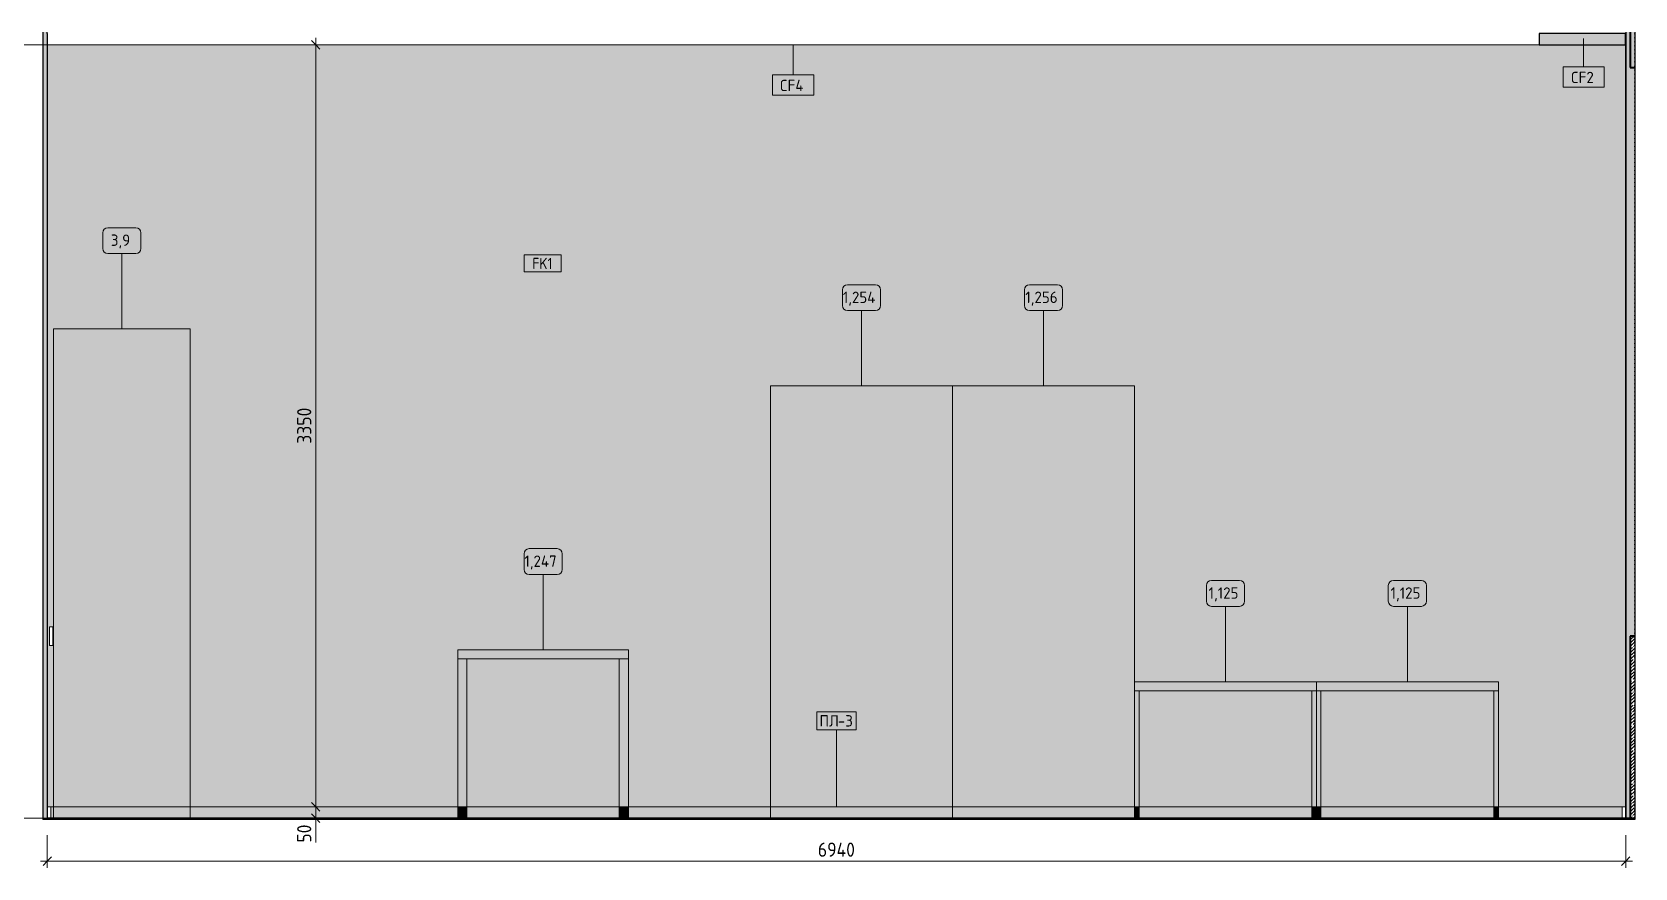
# Model space of a CAD drawing. Header units: millimetres. Extents: x 855 to 48623, y -2192 to 8255.
# Drawn here: x 34887 to 41934, y 3981 to 7656 of the extents above; entities that cross this region are included whole.
import ezdxf

# ---------------------------------------------------------------- set-up
doc = ezdxf.new("R2010")
doc.units = ezdxf.units.MM
for name, color, linetype, lineweight in [('A-ANNO-DIMS', 7, 'Continuous', 9), ('A-ANNO-DIMS-25', 7, 'Continuous', 9), ('A-CLNG', 7, 'Continuous', 9), ('A-CLNG-IDEN', 7, 'Continuous', 9), ('A-FLOR', 7, 'Continuous', 9), ('A-GENM', 7, 'Continuous', 9), ('A-GENM-IDEN', 7, 'Continuous', 9), ('A-WALL-IDEN', 7, 'Continuous', 9), ('A-WALL-PATT', 7, 'Continuous', 9), ('E-ELEC-EQPM', 7, 'Continuous', 9), ('G-ANNO-DIMS', 7, 'Continuous', 9), ('I-FURN-IDEN', 7, 'Continuous', 9), ('I-WALL', 7, 'Continuous', 9)]:
    doc.layers.add(name, color=color, linetype=linetype, lineweight=lineweight)
for name, color, linetype, lineweight, true_color in [('A-CLNG-1', 7, 'Continuous', 9, 0x787878), ('A-CLNG-FNSH-1', 7, 'Continuous', 30, 0x3c3c3c), ('A-FLOR-FNSH-1', 7, 'Continuous', 30, 0x3c3c3c), ('A-WALL-4', 7, 'Continuous', 30, 0x3c3c3c), ('A-WALL-5', 7, 'Continuous', 9, 0x787878), ('A-WALL-6', 7, 'Continuous', 40, 0x3c3c3c), ('A-WALL-FNSH-3', 7, 'Continuous', 30, 0x3c3c3c), ('I-FURN-15', 7, 'Continuous', 9, 0x949494), ('I-FURN-4', 7, 'Continuous', 9, 0xacacac), ('I-FURN-6', 7, 'Continuous', 9, 0xc0c0c0), ('I-FURN-7', 7, 'Continuous', 9, 0x9e9e9e), ('I-WALL-1', 7, 'Continuous', 9, 0x787878)]:
    doc.layers.add(name, color=color, linetype=linetype, lineweight=lineweight, true_color=true_color)
doc.layers.add('I-FURN-5', color=7, linetype='Continuous', lineweight=9, true_color=0x7f7f7f, transparency=0.7)
doc.styles.add('GOST Common_5', font='GOST_Common.ttf', dxfattribs={"height": 50})
doc.styles.add('GOST Common_6', font='GOST_Common.ttf', dxfattribs={"width": 0.9, "height": 50})
doc.styles.add('ISOCPEUR_2', font='isocpeur.ttf', dxfattribs={"width": 0.9, "height": 62.5})
doc.dimstyles.new('ISO-2_5_0_9К_БОЛЬШОЙ_1', dxfattribs={"dimscale": 304.8, "dimtxt": 62.248823, "dimasz": 0.123031, "dimexe": 0.098425, "dimexo": 0.246063, "dimgap": 0, "dimtad": 1, "dimdec": 0, "dimrnd": 10, "dimzin": 0, "dimdsep": 46, "dimtxsty": 'ISOCPEUR_2', "dimblk1": 'OBLIQUE', "dimblk2": 'OBLIQUE', "dimsah": 1, "dimcen": 0.09, "dimdle": 0.098425, "dimazin": 0, "dimtfac": 1, "dimtdec": 4, "dimtix": 1, "dimtmove": 0, "dimatfit": 3, "dimfxl": 1, "dimtvp": 1, "dimtolj": 1, "dimtzin": 0, "dimarcsym": 2})
doc.dimstyles.new('ISO-2_5_0_9К_БОЛЬШОЙ_2', dxfattribs={"dimscale": 304.8, "dimtxt": 62.248823, "dimasz": 0.123031, "dimexe": 0.098425, "dimexo": 0.246063, "dimgap": 0, "dimtad": 1, "dimdec": 0, "dimrnd": 10, "dimzin": 0, "dimdsep": 46, "dimtxsty": 'ISOCPEUR_2', "dimblk1": 'OBLIQUE', "dimblk2": 'OBLIQUE', "dimsah": 1, "dimcen": 0.09, "dimdle": 0.098425, "dimazin": 0, "dimtfac": 1, "dimtdec": 4, "dimtix": 1, "dimtmove": 1, "dimatfit": 3, "dimfxl": 1, "dimtvp": 1, "dimtolj": 1, "dimtzin": 0, "dimarcsym": 2})
pattern_1 = [(0, (42033.977, 0), (30.48, 7.62), [2.515, -20.345, 2.515, -20.345, -121.92]), (0, (42033.977, 0), (30.48, 7.62), [-45.72, 2.515, -43.205, 2.515, -20.345, -53.34]), (0, (42033.977, 0), (30.48, 7.62), [-114.3, 2.515, -12.725, 2.515, -35.585]), (120, (42045.407, 3.81), (-21.8391136, 22.5864543), [2.515, -20.345, 2.515, -20.345, -121.92]), (120, (42045.407, 3.81), (-21.8391136, 22.5864543), [-45.72, 2.515, -43.205, 2.515, -20.345, -53.34]), (120, (42045.407, 3.81), (-21.8391136, 22.5864543), [-114.3, 2.515, -12.725, 2.515, -35.585]), (240, (42049.217, 19.05), (-8.6408864, -30.2064543), [2.515, -20.345, 2.515, -20.345, -121.92]), (240, (42049.217, 19.05), (-8.6408864, -30.2064543), [-45.72, 2.515, -43.205, 2.515, -20.345, -53.34]), (240, (42049.217, 19.05), (-8.6408864, -30.2064543), [-114.3, 2.515, -12.725, 2.515, -35.585])]

# ---------------------------------------------------------------- blocks, each defined once
blk = doc.blocks.new('Стол базовый прямоугольный - 1_247-26230898-Развертка 2_03-1')
at = {"layer": 'I-FURN-5'}
for points in [[(-4525, 4900), (-4525, 4940), (-5275, 4940), (-5275, 4900), (-4565, 4900)], [(-5235, 4250), (-5235, 4900), (-5275, 4900), (-5275, 4250)], [(-4565, 4250), (-4525, 4250), (-4525, 4900), (-4565, 4900), (-4565, 4484)], [(-5275, 4200), (-5235, 4200), (-5235, 4250), (-5275, 4250)], [(-4525, 4200), (-4525, 4250), (-4565, 4250), (-4565, 4200)]]:
    blk.add_hatch(color=256, dxfattribs=at).paths.add_polyline_path(points)
at = {"layer": 'I-FURN-15'}
for p, q in [((-5275, 4900), (-5235, 4900)), ((-5235, 4900), (-5275, 4900)), ((-4565, 4900), (-4525, 4900)), ((-4525, 4900), (-4565, 4900))]:
    blk.add_line(p, q, dxfattribs=at)
at = {"layer": 'I-FURN-4'}
for p, q in [((-4525, 4940), (-5275, 4940)), ((-5275, 4940), (-5275, 4900)), ((-4525, 4940), (-4525, 4900)), ((-5275, 4200), (-5275, 4900)), ((-5275, 4200), (-5275, 4900)), ((-5235, 4900), (-4565, 4900)), ((-5235, 4900), (-5235, 4200)), ((-5235, 4900), (-5235, 4200)), ((-4565, 4900), (-4565, 4200)), ((-4565, 4900), (-4565, 4200)), ((-4525, 4200), (-4525, 4900)), ((-4525, 4200), (-4525, 4900)), ((-5275, 4200), (-5235, 4200)), ((-4565, 4200), (-4525, 4200))]:
    blk.add_line(p, q, dxfattribs=at)
at = {"layer": 'I-FURN-6'}
for p, q in [((-5275, 4940), (-4525, 4940)), ((-5275, 4900), (-5275, 4940)), ((-4525, 4940), (-4525, 4900)), ((-4525, 4900), (-5275, 4900)), ((-5275, 4900), (-5235, 4900)), ((-5275, 4900), (-5275, 4200)), ((-5235, 4900), (-5235, 4200)), ((-4565, 4900), (-4525, 4900)), ((-4565, 4900), (-4565, 4200)), ((-4525, 4900), (-4525, 4200)), ((-5235, 4200), (-5275, 4200)), ((-4525, 4200), (-4565, 4200))]:
    blk.add_line(p, q, dxfattribs=at)
at = {"layer": 'I-FURN-7'}
for p, q in [((-5275, 4900), (-5235, 4900)), ((-5235, 4900), (-5275, 4900)), ((-5275, 4900), (-5275, 4250)), ((-5235, 4900), (-5235, 4250)), ((-4565, 4900), (-4525, 4900)), ((-4525, 4900), (-4565, 4900)), ((-4565, 4900), (-4565, 4250)), ((-4525, 4900), (-4525, 4250))]:
    blk.add_line(p, q, dxfattribs=at)
blk = doc.blocks.new('Стол базовый прямоугольный - 1_125-26230902-Развертка 2_03-1')
at = {"layer": 'I-FURN-5'}
for points in [[(-2300, 4760), (-1500, 4760), (-1500, 4800), (-2300, 4800)], [(-2287.2, 4250), (-2280, 4250), (-2280, 4760), (-2300, 4760), (-2300, 4250)], [(-1520, 4250), (-1500, 4250), (-1500, 4760), (-1520, 4760), (-1520, 4303.1)], [(-2287.2, 4200), (-2280, 4200), (-2280, 4250), (-2300, 4250), (-2300, 4200)], [(-1500, 4200), (-1500, 4250), (-1520, 4250), (-1520, 4200)]]:
    blk.add_hatch(color=256, dxfattribs=at).paths.add_polyline_path(points)
at = {"layer": 'I-FURN-4'}
for p, q in [((-2300, 4760), (-2300, 4200)), ((-2280, 4760), (-2280, 4200)), ((-2280, 4760), (-2280, 4200)), ((-1520, 4760), (-1520, 4200)), ((-1520, 4760), (-1520, 4200))]:
    blk.add_line(p, q, dxfattribs=at)
at = {"layer": 'I-FURN-6'}
for p, q in [((-2300, 4800), (-1500, 4800)), ((-2300, 4800), (-2300, 4760)), ((-1500, 4760), (-1500, 4800)), ((-1500, 4760), (-2300, 4760)), ((-2300, 4760), (-2280, 4760)), ((-2300, 4760), (-2300, 4200)), ((-2280, 4200), (-2280, 4760)), ((-1520, 4760), (-1500, 4760)), ((-1520, 4200), (-1520, 4760)), ((-1500, 4760), (-1500, 4200))]:
    blk.add_line(p, q, dxfattribs=at)
at = {"layer": 'I-FURN-7'}
for p, q in [((-2280, 4760), (-2300, 4760)), ((-2300, 4760), (-2280, 4760)), ((-2300, 4760), (-2300, 4200)), ((-1500, 4760), (-1520, 4760)), ((-1520, 4760), (-1500, 4760)), ((-1500, 4760), (-1500, 4200)), ((-1500, 4760), (-1500, 4200)), ((-2287.2, 4200), (-2300, 4200))]:
    blk.add_line(p, q, dxfattribs=at)
blk = doc.blocks.new('Стол базовый прямоугольный - 1_125-V22-Развертка 2_03-1')
at = {"layer": 'I-FURN-5'}
for points in [[(-1193.4, 4760), (-700, 4760), (-700, 4800), (-1500, 4800), (-1500, 4760), (-1412.1, 4760)], [(-1480, 4250), (-1480, 4760), (-1500, 4760), (-1500, 4250)], [(-720, 4250), (-700, 4250), (-700, 4760), (-720, 4760), (-720, 4627.5)], [(-1500, 4200), (-1480, 4200), (-1480, 4250), (-1500, 4250)], [(-720, 4200), (-700, 4200), (-700, 4250), (-720, 4250)]]:
    blk.add_hatch(color=256, dxfattribs=at).paths.add_polyline_path(points)
at = {"layer": 'I-FURN-4'}
for p, q in [((-1480, 4760), (-1480, 4200)), ((-1480, 4760), (-1480, 4200)), ((-720, 4760), (-720, 4200)), ((-720, 4760), (-720, 4200)), ((-700, 4760), (-700, 4200)), ((-700, 4760), (-700, 4200))]:
    blk.add_line(p, q, dxfattribs=at)
at = {"layer": 'I-FURN-6'}
for p, q in [((-1500, 4800), (-700, 4800)), ((-1500, 4800), (-1500, 4760)), ((-700, 4760), (-700, 4800)), ((-700, 4760), (-1500, 4760)), ((-1500, 4760), (-1480, 4760)), ((-1500, 4760), (-1500, 4200)), ((-1480, 4200), (-1480, 4760)), ((-720, 4760), (-700, 4760)), ((-720, 4200), (-720, 4760)), ((-700, 4760), (-700, 4200))]:
    blk.add_line(p, q, dxfattribs=at)
at = {"layer": 'I-FURN-7'}
for p, q in [((-1480, 4760), (-1500, 4760)), ((-1500, 4760), (-1480, 4760)), ((-1500, 4760), (-1500, 4200)), ((-1500, 4760), (-1500, 4200)), ((-700, 4760), (-720, 4760)), ((-720, 4760), (-700, 4760))]:
    blk.add_line(p, q, dxfattribs=at)
blk = doc.blocks.new('Шкаф параметрический - 1_256-26230905-Развертка 2_03-1')
at = {"layer": 'I-FURN-5'}
for points in [[(-2724.7, 4250), (-2300, 4250), (-2300, 6100), (-3100, 6100), (-3100, 4250)], [(-2724.7, 4200), (-2300, 4200), (-2300, 4250), (-3100, 4250), (-3100, 4200)]]:
    blk.add_hatch(color=256, dxfattribs=at).paths.add_polyline_path(points)
at = {"layer": 'I-FURN-4'}
for p, q in [((-3100, 6100), (-2301.8, 6100)), ((-3098.2, 6100), (-2300, 6100)), ((-2300, 4200), (-2300, 4800))]:
    blk.add_line(p, q, dxfattribs=at)
at = {"layer": 'I-FURN-6'}
for p, q in [((-3100, 6100), (-2300, 6100)), ((-3100, 6100), (-3100, 4200)), ((-2300, 4800), (-2300, 6100))]:
    blk.add_line(p, q, dxfattribs=at)
blk = doc.blocks.new('Шкаф параметрический - 1_254-26230907-Развертка 2_03-1')
at = {"layer": 'I-FURN-5'}
for points in [[(-3900, 4250), (-3100, 4250), (-3100, 6100), (-3900, 6100), (-3900, 4411.2)], [(-3900, 4200), (-3100, 4200), (-3100, 4250), (-3900, 4250)]]:
    blk.add_hatch(color=256, dxfattribs=at).paths.add_polyline_path(points)
at = {"layer": 'I-FURN-4'}
for p, q in [((-3900, 6100), (-3101.8, 6100)), ((-3898.2, 6100), (-3100, 6100))]:
    blk.add_line(p, q, dxfattribs=at)
at = {"layer": 'I-FURN-6'}
for p, q in [((-3900, 6100), (-3100, 6100)), ((-3900, 6100), (-3900, 4200)), ((-3100, 4200), (-3100, 6100))]:
    blk.add_line(p, q, dxfattribs=at)
blk = doc.blocks.new('Холодильник встроенный 1180 мм - 3_9-25480617-Развертка 2_03-1')
at = {"layer": 'I-FURN-5'}
for points in [[(-6553.2, 4250), (-6452.3, 4250), (-6452.3, 6351), (-7052.3, 6351), (-7052.3, 4250), (-6580.2, 4250)], [(-6553.2, 4200), (-6452.3, 4200), (-6452.3, 4250), (-7052.3, 4250), (-7052.3, 4200), (-6662.6, 4200)]]:
    blk.add_hatch(color=256, dxfattribs=at).paths.add_polyline_path(points)
at = {"layer": 'I-FURN-4'}
for p, q in [((-6452.3, 6351), (-7052.3, 6351)), ((-7052.3, 6351), (-7052.3, 4200)), ((-6452.3, 4200), (-6452.3, 6351))]:
    blk.add_line(p, q, dxfattribs=at)
at = {"layer": 'I-FURN-6'}
for p, q in [((-7052.3, 6351), (-6452.3, 6351)), ((-7052.3, 4200), (-7052.3, 6351)), ((-6452.3, 4200), (-6452.3, 6351)), ((-6452.3, 4200), (-7052.3, 4200))]:
    blk.add_line(p, q, dxfattribs=at)
at = {"layer": 'I-FURN-7'}
blk.add_line((-7052.3, 4200), (-6452.3, 4200), dxfattribs=at)
blk = doc.blocks.new('Плинтус - Плинтус темный _ст_школа_-32862063-Развертка 2_03-1')
at = {"layer": 'A-GENM'}
h = blk.add_hatch(color=256, dxfattribs=at)
h.paths.add_polyline_path([(-208.9, 4200), (-156, 4200), (-156, 4250), (-700, 4250), (-700, 4200), (-318.3, 4200)])
h.paths.add_polyline_path([(-7052.3, 4200), (-7052.3, 4250), (-7064, 4250), (-7064, 4200)])
h.paths.add_polyline_path([(-6452.3, 4200), (-5275, 4200), (-5275, 4250), (-6452.3, 4250)])
h.paths.add_polyline_path([(-720, 4200), (-720, 4250), (-1480, 4250), (-1480, 4200), (-974.6, 4200)])
h.paths.add_polyline_path([(-1520, 4200), (-1520, 4250), (-2280, 4250), (-2280, 4200), (-1521.5, 4200)])
h.paths.add_polyline_path([(-5235, 4200), (-4565, 4200), (-4565, 4250), (-5235, 4250)])
h.paths.add_polyline_path([(-4525, 4200), (-3900, 4200), (-3900, 4250), (-4525, 4250)])
for p, q in [((-7064, 4250), (-7052.3, 4250)), ((-7052.3, 4250), (-6452.3, 4250)), ((-6452.3, 4250), (-5275, 4250)), ((-5275, 4250), (-5235, 4250)), ((-5235, 4250), (-4565, 4250)), ((-4565, 4250), (-4525, 4250)), ((-4525, 4250), (-3900, 4250)), ((-3900, 4250), (-2300, 4250)), ((-2300, 4250), (-2280, 4250)), ((-2280, 4250), (-1520, 4250)), ((-1520, 4250), (-1480, 4250)), ((-1480, 4250), (-720, 4250)), ((-720, 4250), (-700, 4250)), ((-700, 4250), (-156, 4250)), ((-7052.3, 4200), (-7064, 4200)), ((-6452.3, 4200), (-7052.3, 4200)), ((-6443.8, 4200), (-6452.3, 4200)), ((-3900, 4200), (-3928, 4200)), ((-2300, 4200), (-3900, 4200)), ((-2287.2, 4200), (-2300, 4200))]:
    blk.add_line(p, q, dxfattribs=at)
blk = doc.blocks.new('Плинтус - Плинтус темный _ст_школа_-32862105-Развертка 2_03-1')
at = {"layer": 'A-GENM'}
for p, q in [((-141, 4250), (-156, 4250)), ((-156, 4250), (-156, 4200)), ((-141, 4200), (-141, 4250)), ((-156, 4200), (-141, 4200))]:
    blk.add_line(p, q, dxfattribs=at)
blk = doc.blocks.new('Рамки - Рамка х2-25282439-Развертка 2_03-1')
at = {"layer": 'E-ELEC-EQPM'}
for p, q in [((-7070, 4959), (-7070, 5041)), ((-7070, 5041), (-7055, 5041)), ((-7055, 4959), (-7055, 5041)), ((-7070, 4959), (-7055, 4959))]:
    blk.add_line(p, q, dxfattribs=at)
blk = doc.blocks.new('Плинтус - Плинтус темный _ст_школа_-33253909-Развертка 2_03-1')
at = {"layer": 'A-GENM'}
for p, q in [((-7064, 4250), (-7079, 4250)), ((-7079, 4250), (-7079, 4200)), ((-7064, 4200), (-7064, 4250)), ((-7079, 4200), (-7064, 4200))]:
    blk.add_line(p, q, dxfattribs=at)
blk = doc.blocks.new('DIMBLOCK26-Развертка 2_03-1')
at = {"layer": 'A-ANNO-DIMS-25'}
for p, q in [((34954, 4125), (34954, 3981.3)), ((34954, 4011.3), (34954, 4120)), ((41894, 4125), (41894, 3981.3)), ((41894, 4011.3), (41894, 4120)), ((34924, 4011.3), (41924, 4011.3))]:
    blk.add_line(p, q, dxfattribs=at)
at = {"layer": 'A-ANNO-DIMS-25', "lineweight": 20}
for p, q in [((34954, 4011.3), (34972.7, 4030)), ((41894, 4011.3), (41912.7, 4030)), ((34954, 4011.3), (34935.2, 3992.5)), ((41894, 4011.3), (41875.2, 3992.5))]:
    blk.add_line(p, q, dxfattribs=at)
at = {"layer": 'A-ANNO-DIMS-25', "color": 0, "insert": (38342, 4092.9), "char_height": 62.5, "width": 196.802, "attachment_point": 1, "line_spacing_factor": 1.149209, "style": 'ISOCPEUR_2'}
blk.add_mtext('6940', dxfattribs=at)
blk = doc.blocks.new('_Oblique')
at = {"color": 0, "linetype": 'ByBlock', "lineweight": -2}
blk.add_line((-0.5, -0.5), (0.5, 0.5), dxfattribs=at)
blk = doc.blocks.new('DIMBLOCK27-Развертка 2_03-1')
at = {"layer": 'A-ANNO-DIMS-25', "lineweight": 20}
for p, q in [((36134, 7600), (36115.2, 7618.8)), ((36134, 7600), (36152.7, 7581.2)), ((36134, 4250), (36115.2, 4268.7)), ((36134, 4250), (36152.7, 4231.2))]:
    blk.add_line(p, q, dxfattribs=at)
at = {"layer": 'A-ANNO-DIMS-25'}
for p, q in [((36134, 7630), (36134, 4250)), ((36085.5, 7600), (36164, 7600)), ((36134, 7600), (36085.5, 7600)), ((36085.5, 4250), (36164, 4250)), ((36134, 4250), (36085.5, 4250))]:
    blk.add_line(p, q, dxfattribs=at)
at = {"layer": 'A-ANNO-DIMS-25', "color": 0, "insert": (36052.3, 5846), "char_height": 62.5, "width": 189.619, "attachment_point": 1, "rotation": 90, "line_spacing_factor": 1.149209, "style": 'ISOCPEUR_2'}
blk.add_mtext('3350', dxfattribs=at)
blk = doc.blocks.new('DIMBLOCK28-Развертка 2_03-1')
at = {"layer": 'A-ANNO-DIMS-25'}
for p, q in [((36085.5, 4250), (36164, 4250)), ((36134, 4250), (36085.5, 4250)), ((36134, 4250), (36134, 4170)), ((36085.5, 4200), (36164, 4200)), ((36134, 4200), (36085.5, 4200)), ((36134, 4196.5), (36134, 4225)), ((36134, 4092.5), (36134, 4196.5))]:
    blk.add_line(p, q, dxfattribs=at)
at = {"layer": 'A-ANNO-DIMS-25', "lineweight": 20}
for p, q in [((36134, 4250), (36115.2, 4268.7)), ((36134, 4250), (36152.7, 4231.2)), ((36134, 4200), (36115.2, 4218.8)), ((36134, 4200), (36152.7, 4181.2))]:
    blk.add_line(p, q, dxfattribs=at)
at = {"layer": 'A-ANNO-DIMS-25', "color": 0, "insert": (36052.3, 4092.5), "char_height": 62.5, "width": 94.81, "attachment_point": 1, "rotation": 90, "line_spacing_factor": 1.149209, "style": 'ISOCPEUR_2'}
blk.add_mtext('50', dxfattribs=at)
blk = doc.blocks.new('Mark Reiling - Mark Reiling-26174330-Развертка 2_03-1')
at = {"layer": 'A-GENM-IDEN'}
for p, q in [((-3696.7, 4667.8), (-3696.7, 4589)), ((-3696.7, 4667.8), (-3523.3, 4667.8)), ((-3523.3, 4667.8), (-3696.7, 4667.8)), ((-3696.7, 4667.8), (-3696.7, 4589)), ((-3523.3, 4589), (-3523.3, 4667.8)), ((-3523.3, 4589), (-3523.3, 4667.8)), ((-3696.7, 4589), (-3523.3, 4589)), ((-3696.7, 4589), (-3523.3, 4589))]:
    blk.add_line(p, q, dxfattribs=at)
blk = doc.blocks.new('М_потолков - Марка_ Имя типа-25382930-Развертка 2_03-1')
at = {"layer": 'A-CLNG-IDEN'}
for p, q in [((-3709.9, 7468.1), (-3891.1, 7468.1)), ((-3891.1, 7468.1), (-3891.1, 7378.6)), ((-3709.9, 7378.6), (-3709.9, 7468.1)), ((-3891.1, 7378.6), (-3709.9, 7378.6))]:
    blk.add_line(p, q, dxfattribs=at)
blk = doc.blocks.new('М_стена_0001 - Типоразмер_без рамки-25382661-Развертка 2_03-1')
at = {"layer": 'A-WALL-IDEN'}
for p, q in [((-4820.6, 6676.9), (-4983.9, 6676.9)), ((-4983.9, 6676.9), (-4983.9, 6601.9)), ((-4820.6, 6601.9), (-4820.6, 6676.9)), ((-4983.9, 6601.9), (-4820.6, 6601.9))]:
    blk.add_line(p, q, dxfattribs=at)
blk = doc.blocks.new('Марка_Мебель - В прямоуг_Balcon_Марка-25523697-Развертка 2_03-1')
at = {"layer": 'I-FURN-IDEN'}
for p, q in [((-6836.1, 6773.3), (-6836.1, 6704.3)), ((-6813.6, 6795.8), (-6690.9, 6795.8)), ((-6668.4, 6773.3), (-6668.4, 6704.5)), ((-6813.8, 6682), (-6690.9, 6682))]:
    blk.add_line(p, q, dxfattribs=at)
for centre, radius, start, end in [((-6813.6, 6773.3), 22.5, 90, 180), ((-6690.9, 6773.3), 22.5, 0, 90), ((-6813.8, 6704.3), 22.3, 180, 270), ((-6690.9, 6704.5), 22.5, 270, 0)]:
    blk.add_arc(centre, radius, start, end, dxfattribs=at)

msp = doc.modelspace()

# ---------------------------------------------------------------- hatches: boundary and pattern name
at = {"layer": 'A-CLNG-1'}
msp.add_hatch(color=256, dxfattribs=at).paths.add_polyline_path([(41513, 7600), (41893, 7600), (41893, 7650), (41513, 7650)])
at = {"layer": 'A-WALL-5'}
h = msp.add_hatch(dxfattribs=at)
h.set_pattern_fill('FP_16', color=256, style=0, pattern_type=2)
h.set_pattern_definition([(135, (42033.977, 0), (-8.838835, -8.838835), [])])
h.paths.add_polyline_path([(41934.5, 4194.9), (41934.5, 7655.7), (41934, 7655.7), (41934, 4194.9)])
at = {"layer": 'A-WALL-PATT'}
h = msp.add_hatch(color=256, dxfattribs=at)
h.paths.add_polyline_path([(41893, 4250), (41893, 7600), (34955, 7600), (34955, 4250), (34981.7, 4250), (34981.7, 6351), (35581.7, 6351), (35581.7, 4250), (36759, 4250), (36759, 4940), (37509, 4940), (37509, 4250), (38134, 4250), (38134, 6100), (39734, 6100), (39734, 4800), (41334, 4800), (41334, 4250), (41878, 4250)])
h.paths.add_polyline_path([(36799, 4250), (37469, 4250), (37469, 4900), (36799, 4900), (36799, 4406.2)])
h.paths.add_polyline_path([(39754, 4250), (40514, 4250), (40514, 4760), (39754, 4760), (39754, 4627.5)])
h.paths.add_polyline_path([(40554, 4250), (41314, 4250), (41314, 4760), (40554, 4760), (40554, 4303.1)])
h.paths.add_polyline_path([(34964, 4959), (34964, 5041), (34979, 5041), (34979, 4959)])
at = {"layer": 'I-WALL-1'}
h = msp.add_hatch(dxfattribs=at)
h.set_pattern_fill('FP_18', color=256, style=0, pattern_type=2)
h.set_pattern_definition(pattern_1)
h.paths.add_polyline_path([(34934, 4200), (34954, 4200), (34954, 7655.7), (34934, 7655.7), (34934, 4249)])
h = msp.add_hatch(dxfattribs=at)
h.set_pattern_fill('FP_18', color=256, style=0, pattern_type=2)
h.set_pattern_definition(pattern_1)
h.paths.add_polyline_path([(41894, 4195), (41914, 4195), (41914, 5000), (41934, 5000), (41934, 7655.7), (41894, 7655.7), (41894, 4200)])
h = msp.add_hatch(dxfattribs=at)
h.set_pattern_fill('FP_17', color=256, style=0, pattern_type=2)
h.set_pattern_definition([(45, (42033.977, 0), (-14.25598, 14.25598), []), (45, (42048.233, 0), (-14.25598, 14.25598), [25.202, -5.04, 0.8382, -4.202])])
h.paths.add_polyline_path([(41914, 4195), (41934, 4195), (41934, 5000), (41914, 5000), (41914, 4200)])

# ---------------------------------------------------------------- linework, layer by layer
at = {"layer": 'A-CLNG'}
msp.add_line((41513, 7600), (34954, 7600), dxfattribs=at)
at = {"layer": 'A-CLNG-FNSH-1'}
for p, q in [((41893, 7650), (41513, 7650)), ((41513, 7650), (41513, 7600)), ((41893, 7600), (41893, 7650)), ((41513, 7600), (41893, 7600))]:
    msp.add_line(p, q, dxfattribs=at)
at = {"layer": 'A-CLNG-IDEN'}
for p, q in [((41708.9, 7627.5), (41708.9, 7503.3)), ((38233.5, 7600), (38233.5, 7468.1))]:
    msp.add_line(p, q, dxfattribs=at)
at = {"layer": 'A-FLOR'}
for p, q in [((41934, 4195), (34933.9, 4195)), ((41934, 4194.9), (41934, 4195))]:
    msp.add_line(p, q, dxfattribs=at)
at = {"layer": 'A-FLOR-FNSH-1'}
for p, q in [((34934, 4200), (34934, 4195)), ((34934, 4195), (41934, 4195)), ((41934, 4200), (34954, 4200))]:
    msp.add_line(p, q, dxfattribs=at)
at = {"layer": 'A-GENM-IDEN'}
msp.add_line((38424, 4250), (38424, 4588), dxfattribs=at)
at = {"layer": 'A-WALL-4'}
for p, q in [((34934, 7655.7), (34934, 4200)), ((34954, 7650), (34954, 7655.7)), ((41894, 7655.7), (41894, 4194.9)), ((41934, 7655.7), (41934, 4194.9)), ((34934, 4200), (34954, 4200))]:
    msp.add_line(p, q, dxfattribs=at)
at = {"layer": 'A-WALL-6'}
for p, q in [((41914, 7655.7), (41914, 7500)), ((41914, 7500), (41934.5, 7500)), ((41934.5, 5000), (41914, 5000)), ((41914, 5000), (41914, 4194.9))]:
    msp.add_line(p, q, dxfattribs=at)
at = {"layer": 'A-WALL-FNSH-3'}
for p, q in [((34954, 7650), (34954, 4200)), ((34955, 7650), (34954, 7650)), ((34955, 4200), (34955, 7650)), ((41894, 7600), (41893, 7600)), ((41893, 7600), (41893, 4200))]:
    msp.add_line(p, q, dxfattribs=at)
at = {"layer": 'G-ANNO-DIMS'}
for p, q in [((35042.3, 7600), (34761.9, 7600)), ((35118, 4200), (34779.4, 4200))]:
    msp.add_line(p, q, dxfattribs=at)
at = {"layer": 'I-FURN-IDEN'}
for p, q in [((35281.7, 6351), (35281.7, 6682)), ((38534, 6100), (38534, 6431)), ((39334, 6100), (39334, 6431)), ((37134, 4940), (37134, 5271)), ((40134, 4800), (40134, 5131)), ((40934, 4800), (40934, 5131))]:
    msp.add_line(p, q, dxfattribs=at)
at = {"layer": 'I-WALL'}
msp.add_line((34934, 4194.9), (34934, 4195), dxfattribs=at)

# ---------------------------------------------------------------- block references
at = {"layer": 'A-CLNG-IDEN'}
for p in [(45509.4, 35.3), (42034, 0)]:
    msp.add_blockref('М_потолков - Марка_ Имя типа-25382930-Развертка 2_03-1', p, dxfattribs=at)
at = {"layer": 'A-GENM'}
for name in ['Плинтус - Плинтус темный _ст_школа_-33253909-Развертка 2_03-1', 'Плинтус - Плинтус темный _ст_школа_-32862063-Развертка 2_03-1', 'Плинтус - Плинтус темный _ст_школа_-32862105-Развертка 2_03-1']:
    msp.add_blockref(name, (42034, 0), dxfattribs=at)
at = {"layer": 'A-GENM-IDEN'}
msp.add_blockref('Mark Reiling - Mark Reiling-26174330-Развертка 2_03-1', (42034, 0), dxfattribs=at)
at = {"layer": 'A-WALL-IDEN'}
msp.add_blockref('М_стена_0001 - Типоразмер_без рамки-25382661-Развертка 2_03-1', (42034, 0), dxfattribs=at)
at = {"layer": 'E-ELEC-EQPM'}
msp.add_blockref('Рамки - Рамка х2-25282439-Развертка 2_03-1', (42034, 0), dxfattribs=at)
at = {"layer": 'I-FURN-4'}
for name in ['Холодильник встроенный 1180 мм - 3_9-25480617-Развертка 2_03-1', 'Стол базовый прямоугольный - 1_247-26230898-Развертка 2_03-1', 'Стол базовый прямоугольный - 1_125-26230902-Развертка 2_03-1', 'Стол базовый прямоугольный - 1_125-V22-Развертка 2_03-1']:
    msp.add_blockref(name, (42034, 0), dxfattribs=at)
at = {"layer": 'I-FURN-6'}
for name in ['Шкаф параметрический - 1_254-26230907-Развертка 2_03-1', 'Шкаф параметрический - 1_256-26230905-Развертка 2_03-1']:
    msp.add_blockref(name, (42034, 0), dxfattribs=at)
at = {"layer": 'I-FURN-IDEN'}
for p in [(42034, 0), (45286.2, -251), (46086.2, -251), (43886.2, -1411), (46886.2, -1551), (47686.2, -1551)]:
    msp.add_blockref('Марка_Мебель - В прямоуг_Balcon_Марка-25523697-Развертка 2_03-1', p, dxfattribs=at)

# ---------------------------------------------------------------- texts
at = {"layer": 'A-CLNG-IDEN', "char_height": 50, "attachment_point": 1, "style": 'GOST Common_5'}
for s, insert, width in [('CF2', (41652.5, 7481.1), 132.278), ('CF4', (38174.5, 7445.9), 138.291)]:
    msp.add_mtext(s, dxfattribs=dict(at, insert=insert, width=width))
at = {"layer": 'A-GENM-IDEN', "char_height": 50, "attachment_point": 1, "style": 'GOST Common_5'}
for s, insert, width in [('ПЛ', (38348.8, 4652.8), 98.207), ('-3', (38429.9, 4652.8), 86.181)]:
    msp.add_mtext(s, dxfattribs=dict(at, insert=insert, width=width))
at = {"layer": 'A-WALL-IDEN', "insert": (37086.9, 6663.3), "char_height": 50, "width": 111.835, "attachment_point": 1, "style": 'GOST Common_6'}
msp.add_mtext('FK1', dxfattribs=at)
at = {"layer": 'I-FURN-IDEN', "char_height": 50, "attachment_point": 1, "style": 'GOST Common_5'}
for s, insert, width in [('3,9', (35233.3, 6765.7), 108.228), ('1,254', (38451.7, 6514.7), 190.401), ('1,256', (39254.2, 6514.7), 184.388), ('1,247', (37051.7, 5354.7), 190.401), ('1,125', (40060, 5214.7), 170.359), ('1,125', (40860, 5214.7), 170.359)]:
    msp.add_mtext(s, dxfattribs=dict(at, insert=insert, width=width))

# ---------------------------------------------------------------- dimensions: what is measured, and where the dimension line sits
at = {"layer": 'A-ANNO-DIMS'}
dim = msp.add_linear_dim(base=(36134, 4250), p1=(36160.5, 7600), p2=(36160.5, 4250), angle=90, dimstyle='ISO-2_5_0_9К_БОЛЬШОЙ_1', override={"dimpost": '<>', "dimfxl": 3350}, dxfattribs=at)
dim.commit()
dim.dimension.update_dxf_attribs({"geometry": 'DIMBLOCK27-Развертка 2_03-1', "text_midpoint": (36102.7, 5925)})
dim = msp.add_linear_dim(base=(36134, 4200), p1=(36160.5, 4250), p2=(36160.5, 4200), angle=90, dimstyle='ISO-2_5_0_9К_БОЛЬШОЙ_2', override={"dimpost": '<>', "dimfxl": 50}, dxfattribs=at)
dim.commit()
dim.dimension.update_dxf_attribs({"geometry": 'DIMBLOCK28-Развертка 2_03-1', "text_midpoint": (36094, 4139.9), "dimtype": 160, "text_rotation": 90})
dim = msp.add_linear_dim(base=(41894, 4011.3), p1=(34954, 4200), p2=(41894, 4200), dimstyle='ISO-2_5_0_9К_БОЛЬШОЙ_1', override={"dimpost": '<>', "dimfxl": 6940.000005}, dxfattribs=at)
dim.commit()
dim.dimension.update_dxf_attribs({"geometry": 'DIMBLOCK26-Развертка 2_03-1', "text_midpoint": (38424, 4042.5)})

doc.saveas('drawing.dxf')
